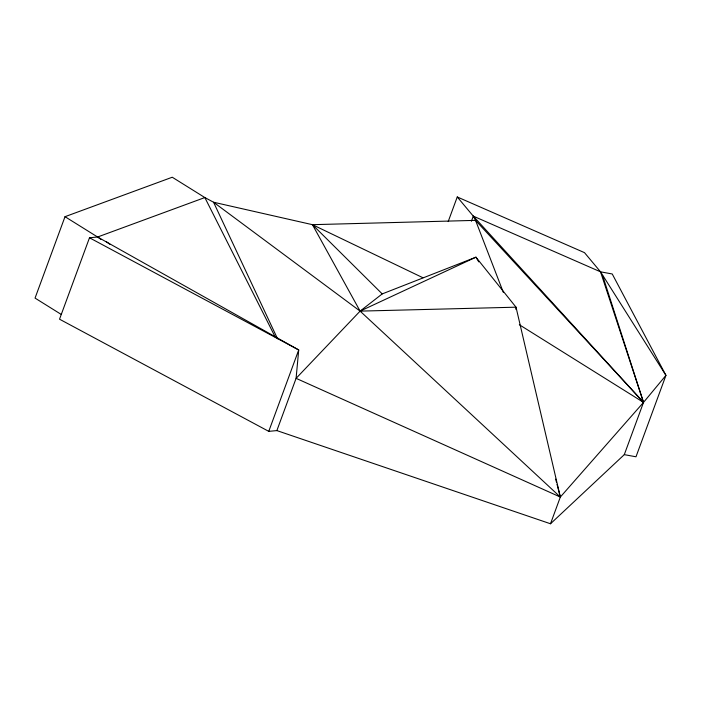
<?xml version="1.0" encoding="UTF-8"?>
<svg xmlns="http://www.w3.org/2000/svg" width="701" height="701" viewBox="0 0 701 701"><rect width="100%" height="100%" fill="white"/><g stroke="black" fill="none" stroke-linecap="round" stroke-linejoin="round"><path stroke-width="1.05" d="M515.831 309.281L516.015 307.187L475.944 257.179L382.22 293.912L360.104 311.121L296.094 378.338L276.869 430.589L268.755 431.36L59.532 319.192L89.491 237.779L97.597 237.008L204.841 197.551L213.56 202.23L360.104 311.121L560.336 497.044L550.504 523.77L276.869 430.589M275.37 337.295L204.841 197.551L172.253 177.23L65.009 216.688L35.05 298.1L61.302 314.469M268.755 431.36L298.714 349.948L97.597 237.008L65.009 216.688M448.193 221.577L457.254 196.963L584.494 252.649L600.538 271.83L665.95 375.377L635.991 456.789L624.293 454.642L550.504 523.77M471.405 221.262L473.289 216.136L457.254 196.963M624.293 454.642L643.518 402.392L665.95 375.377L612.236 273.977L600.538 271.83L473.289 216.136L475.55 220.368L503.344 292.405M277.543 338.767L213.56 202.23L312.444 224.679L360.104 311.121L475.944 257.179L478.757 261.867M382.22 293.912L312.444 224.679L475.55 220.368L643.518 402.392L560.336 497.044L296.094 378.338L298.714 349.948L89.491 237.779M360.104 311.121L516.015 307.187L560.336 497.044L557.041 484.373M312.444 224.679L422.948 277.754M519.336 324.721L643.518 402.392L602.79 276.063M97.597 237.008L101.154 239.54M106.307 241.687L109.855 244.246M473.289 216.136L643.518 402.392L600.538 271.83M555.665 479.098L556.489 482.262"/></g></svg>
